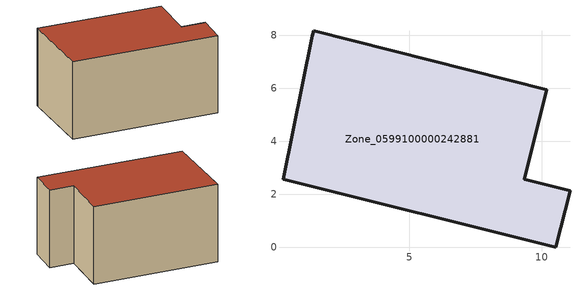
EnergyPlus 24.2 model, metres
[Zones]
Zone_0599100000242881
 floor ground (C_G): 1.34,7.97 1.39,8.17 10.18,5.95 9.34,2.56 11.06,2.13 10.53,0 0.23,2.57 z0
 wall outside (C_F): 0.23,2.57 10.53,0 11.06,2.13 9.34,2.56 10.18,5.95 1.39,8.17 1.34,7.97 0.23,2.57 z0:5.8
 roof outside (C_R): 1.34,7.97 0.23,2.57 10.53,0 11.06,2.13 9.34,2.56 10.18,5.95 1.39,8.17 z5.8
[BUILDING]
Pand.0599100000242881: North Axis=0; Terrain=City; Loads Convergence Tolerance Value=0.04; Temperature Convergence Tolerance Value=0.4; Solar Distribution=FullExterior; Maximum Number of Warmup Days=25; Minimum Number of Warmup Days=1
[Site:Location]
Rotterdam.The.Hague.AP_ZH_NLD Design_Conditions: Latitude=51.96; Longitude=4.45; Time Zone=1; Elevation=-4.5
[SITE:GROUNDTEMPERATURE:BUILDINGSURFACE]
18, 18, 18, 18, 18, 18, 18, 18, 18, 18, 18, 18
[MATERIAL] Thermal Absorptance=0.9; Solar Absorptance=0.7; Visible Absorptance=0.7
Name | Roughness | Thickness | Conductivity | Density | Specific Heat
G.TI.1975-1991 | MediumSmooth | 0.15 | 0.288461 | 540 | 1210
F.TI.1975-1991 | Rough | 0.3 | 0.230769 | 1920 | 840
R.TI.1975-1991 | MediumRough | 0.2 | 0.153846 | 1500 | 1000
[CONSTRUCTION]
C_G: G.TI.1975-1991
C_F: F.TI.1975-1991
C_R: R.TI.1975-1991
[ZONE]
Zone_0599100000242881: Type=1; Multiplier=1; Ceiling Height=Autocalculate; Volume=Autocalculate; Floor Area=autocalculate; Part of Total Floor Area=Yes
[ZONEINFILTRATION:DESIGNFLOWRATE]
Infil_Zone_0599100000242881: Zone or ZoneList or Space or SpaceList=Zone_0599100000242881; Schedule=AlwaysOn; Design Flow Rate Calculation Method=Flow/Area; Flow Rate per Floor Area=0.003; Constant Term Coefficient=1; Temperature Term Coefficient=0; Velocity Term Coefficient=0; Velocity Squared Term Coefficient=0
[HVACTEMPLATE:ZONE:IDEALLOADSAIRSYSTEM]
Zone_0599100000242881: Maximum Heating Supply Air Temperature=50; Minimum Cooling Supply Air Temperature=13; Maximum Heating Supply Air Humidity Ratio=0.0156; Minimum Cooling Supply Air Humidity Ratio=0.0077; Heating Limit=NoLimit; Cooling Limit=NoLimit; Dehumidification Control Type=ConstantSensibleHeatRatio; Cooling Sensible Heat Ratio=0.7; Dehumidification Setpoint=60; Humidification Control Type=None; Humidification Setpoint=30; Outdoor Air Method=None; Outdoor Air Flow Rate per Person=0.00944; Outdoor Air Flow Rate per Zone Floor Area=0; Outdoor Air Flow Rate per Zone=0; Demand Controlled Ventilation Type=None; Outdoor Air Economizer Type=NoEconomizer; Heat Recovery Type=None; Sensible Heat Recovery Effectiveness=0.7; Latent Heat Recovery Effectiveness=0.65
[ZONECONTROL:THERMOSTAT]
ThermostatControl_Zone_0599100000242881: Zone or ZoneList=Zone_0599100000242881; Control Type Schedule=DualSetpointControlType; Control 1=Thermostat_Zone_0599100000242881; Temperature Difference Between Cutout And Setpoint=0
[THERMOSTATSETPOINT:DUALSETPOINT]
Thermostat_Zone_0599100000242881: Heating Setpoint Temperature Schedule=HeatingSetpoint_Zone_0599100000242881; Cooling Setpoint Temperature Schedule=CoolingSetpoint_Zone_0599100000242881
[SCHEDULE:COMPACT]
HeatingSetpoint_Zone_0599100000242881: Through: 12/31, For: AllDays, Until: 24:00, 21
CoolingSetpoint_Zone_0599100000242881: Through: 12/31, For: AllDays, Until: 24:00, 24
DualSetpointControlType: Through: 12/31, For: AllDays, Until: 24:00, 4
AlwaysOn: Through: 12/31, For: AllDays, Until: 24:00, 1
